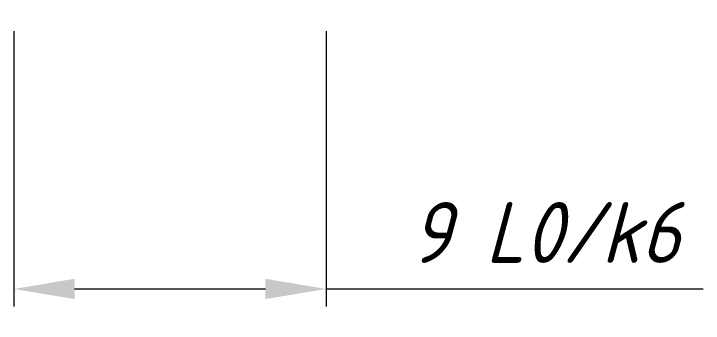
# Model space of a CAD drawing. Header units: millimetres. Extents: x -1657 to 2092, y -1414 to 1302.
# Drawn here: x 1059.48 to 1099.19, y -61.5 to -43.7 of the extents above; entities that cross this region are included whole.
import ezdxf

# ---------------------------------------------------------------- set-up
doc = ezdxf.new("R2010")
doc.units = ezdxf.units.MM
doc.layers.add('AM_5', color=3, linetype='Continuous', lineweight=15)
doc.styles.get("Standard").update_dxf_attribs({"font": 'geniso.shx', "oblique": 15})
doc.dimstyles.new('AM_GOST$0', dxfattribs={"dimtxt": 3.5, "dimasz": 3.5, "dimexe": 1, "dimexo": 1, "dimgap": 1.5, "dimtad": 1, "dimtoh": 1, "dimtxsty": 'Standard', "dimcen": 0, "dimclrd": 256, "dimclre": 256, "dimclrt": 2, "dimadec": 0, "dimazin": 2, "dimtp": 0.1, "dimtm": 0.1, "dimtfac": 0.71, "dimtmove": 0, "dimatfit": 3, "dimfxl": 1, "dimtolj": 1, "dimlwd": -1, "dimlwe": -1, "dimarcsym": 1})

# ---------------------------------------------------------------- blocks, each defined once
blk = doc.blocks.new('*D22')
at = {"layer": 'AM_5', "linetype": 'ByBlock', "transparency": 16777216}
for p, q in [((1059.48, -44.703), (1059.48, -60.53)), ((1077.477, -44.703), (1077.477, -60.53)), ((1062.98, -59.53), (1073.977, -59.53)), ((1077.477, -59.53), (1099.191, -59.53))]:
    blk.add_line(p, q, dxfattribs=at)
at = {"layer": 'AM_5', "transparency": 16777216}
for points in [[(1062.98, -58.947), (1062.98, -60.113), (1059.48, -59.53)], [(1073.977, -58.947), (1073.977, -60.113), (1077.477, -59.53)]]:
    blk.add_solid(points, dxfattribs=at)
at = {"layer": 'Defpoints', "color": 0, "transparency": 16777216}
for p in [(1059.48, -43.703), (1077.477, -43.703), (1077.477, -59.53)]:
    blk.add_point(p, dxfattribs=at)
at = {"layer": 'AM_5', "color": 2, "transparency": 16777216, "insert": (1090.084, -56.28), "char_height": 3.5, "attachment_point": 5}
blk.add_mtext('\\A1;9 L0/k6', dxfattribs=at)

msp = doc.modelspace()

# ---------------------------------------------------------------- dimensions: what is measured, and where the dimension line sits
at = {"layer": 'AM_5'}
dim = msp.add_linear_dim(base=(1077.477, -59.53), p1=(1059.48, -43.703), p2=(1077.477, -43.703), text='9 L0/k6', dimstyle='AM_GOST$0', dxfattribs=at)
dim.commit()
dim.dimension.update_dxf_attribs({"geometry": '*D22', "text_midpoint": (1090.084, -56.28)})

doc.saveas('drawing.dxf')
